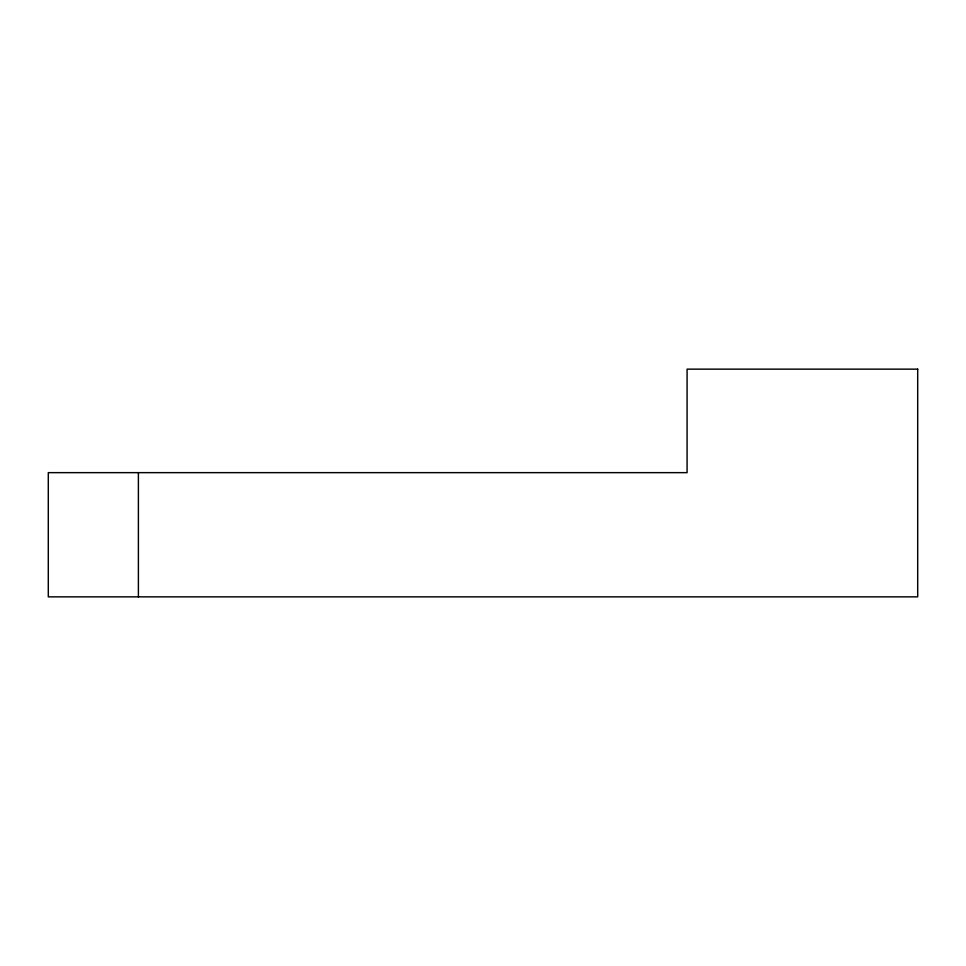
<?xml version="1.0" encoding="UTF-8"?>
<svg xmlns="http://www.w3.org/2000/svg" width="966" height="966" viewBox="0 0 966 966"><rect width="100%" height="100%" fill="white"/><g stroke="black" fill="none" stroke-linecap="round" stroke-linejoin="round"><path stroke-width="1.45" d="M138.392 472.652L138.392 596.855M917.7 369.145L687.08 369.145L687.08 472.652L48.3 472.652L48.3 596.855L917.7 596.855L917.7 369.145"/></g></svg>
